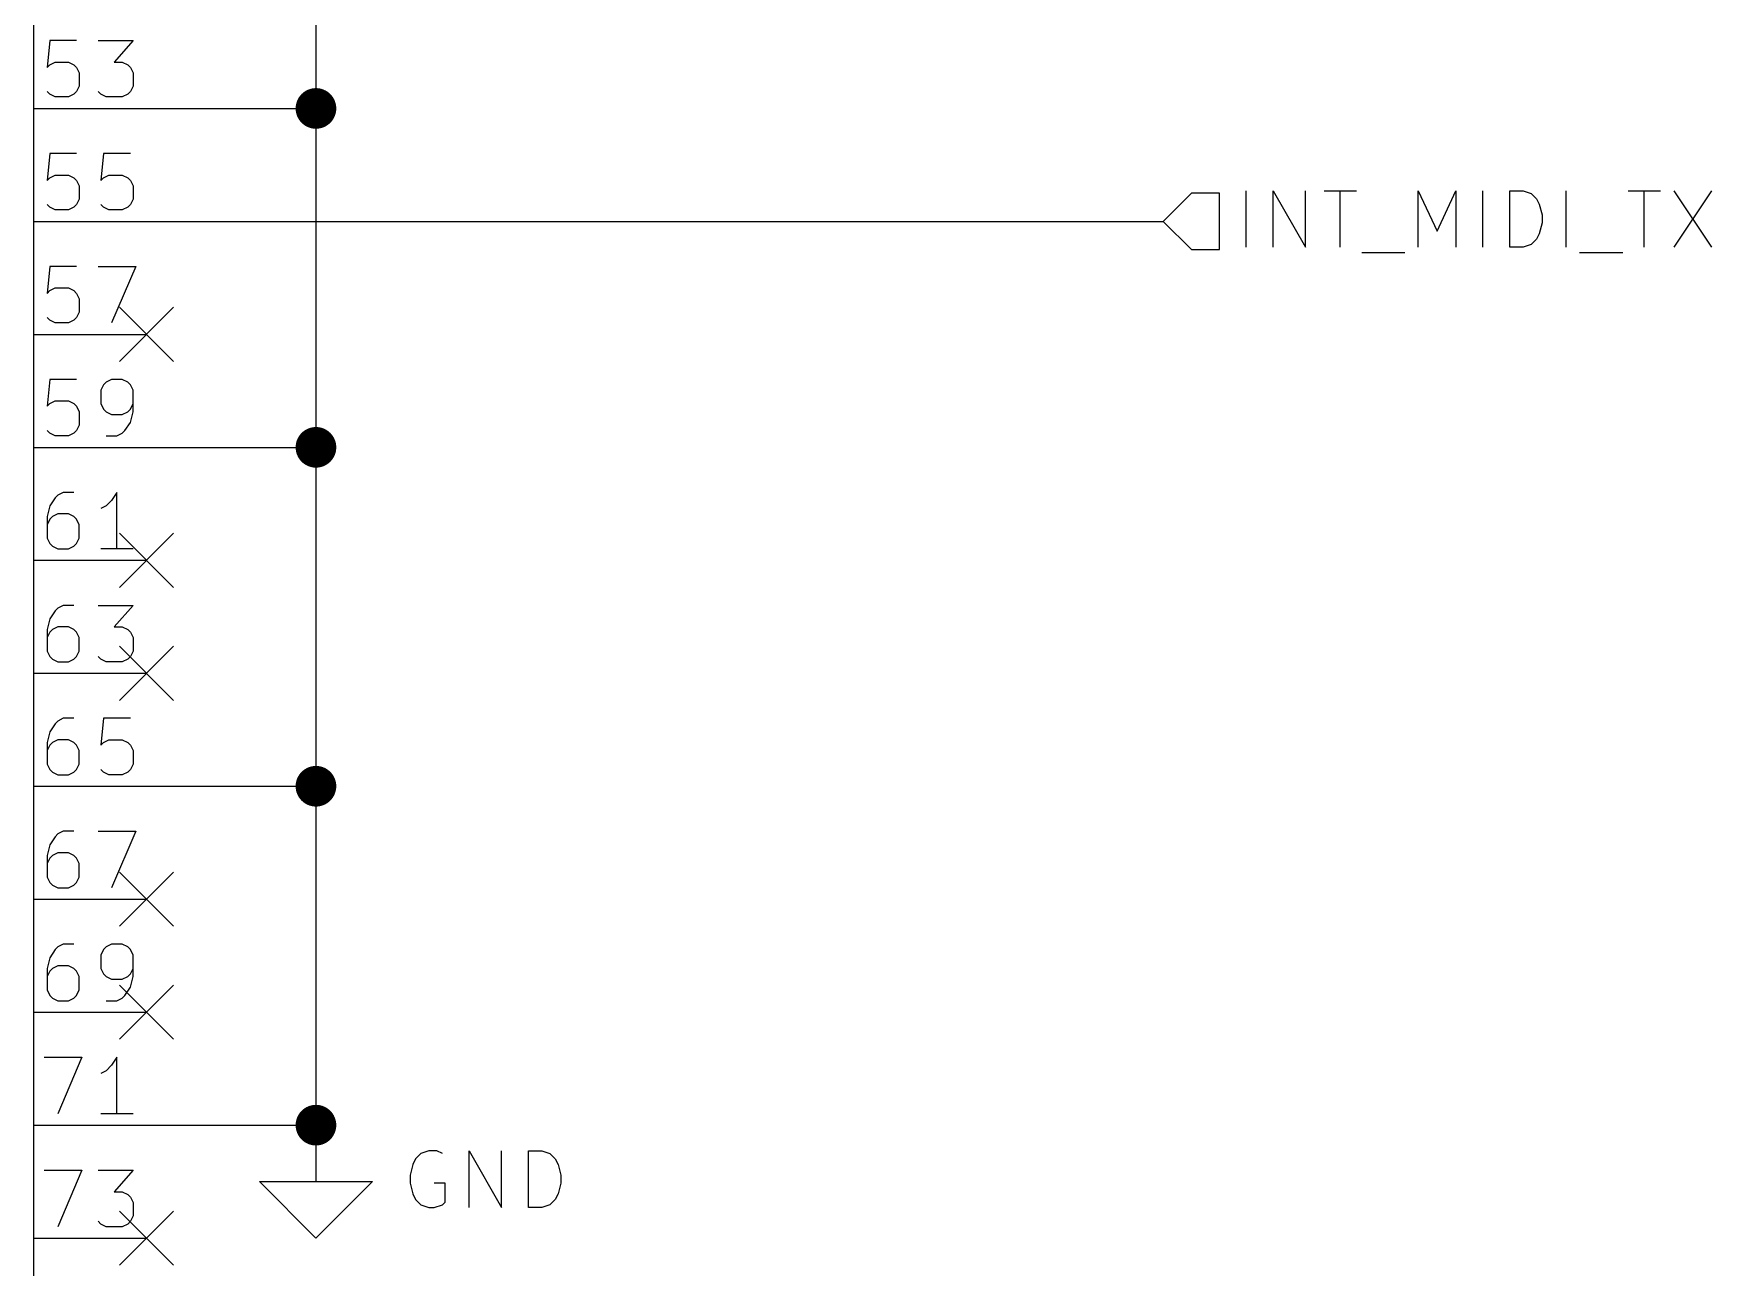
# Model space of a CAD drawing. Header units: millimetres. Extents: x 10 to 287, y -200 to -10.
# Drawn here: x 99.06 to 136.79, y -116.23 to -88.49 of the extents above; entities that cross this region are included whole.
import ezdxf

# ---------------------------------------------------------------- set-up
doc = ezdxf.new("R2010")
doc.units = ezdxf.units.MM
for name, color, linetype in [('BLUE', 174, 'CONTINUOUS'), ('GREENSIXTYFIVE', 129, 'CONTINUOUS'), ('LIGHTGREEN', 92, 'CONTINUOUS'), ('LIGHTRED', 12, 'CONTINUOUS'), ('RED', 14, 'CONTINUOUS'), ('YELLOWTHREE', 44, 'CONTINUOUS')]:
    doc.layers.add(name, color=color, linetype=linetype)

msp = doc.modelspace()

# ---------------------------------------------------------------- linework, layer by layer
at = {"layer": 'BLUE', "linetype": 'CONTINUOUS'}
for p, q in [((100.9904, -94.6404), (102.2096, -95.8596)), ((102.2096, -94.6404), (100.9904, -95.8596)), ((100.9904, -99.7204), (102.2096, -100.9396)), ((102.2096, -99.7204), (100.9904, -100.9396)), ((100.9904, -102.2604), (102.2096, -103.4796)), ((102.2096, -102.2604), (100.9904, -103.4796)), ((100.9904, -107.3404), (102.2096, -108.5596)), ((102.2096, -107.3404), (100.9904, -108.5596)), ((100.9904, -109.8804), (102.2096, -111.0996)), ((102.2096, -109.8804), (100.9904, -111.0996)), ((100.9904, -114.9604), (102.2096, -116.1796)), ((102.2096, -114.9604), (100.9904, -116.1796))]:
    msp.add_line(p, q, dxfattribs=at)
at = {"layer": 'GREENSIXTYFIVE', "linetype": 'CONTINUOUS'}
for p, q in [((107.5871, -113.9116), (107.5267, -114.1535)), ((107.6476, -113.7907), (107.5871, -113.9116)), ((107.7686, -113.6697), (107.6476, -113.7907)), ((107.95, -113.6092), (107.7686, -113.6697)), ((108.1314, -113.6092), (107.95, -113.6092)), ((108.2524, -113.6697), (108.1314, -113.6092)), ((108.8571, -114.8792), (108.8571, -113.6092)), ((108.8571, -113.6092), (109.5828, -114.8792)), ((109.5828, -114.8792), (109.5828, -113.6092)), ((110.1876, -114.8792), (110.1876, -113.6092)), ((110.1876, -113.6092), (110.49, -113.6092)), ((110.49, -113.6092), (110.6714, -113.6697)), ((110.6714, -113.6697), (110.7924, -113.7907)), ((110.7924, -113.7907), (110.8529, -113.9116)), ((110.8529, -113.9116), (110.9133, -114.1535)), ((107.5267, -114.1535), (107.5267, -114.3349)), ((110.9133, -114.1535), (110.9133, -114.3349)), ((107.5267, -114.3349), (107.5871, -114.5768)), ((107.5871, -114.5768), (107.6476, -114.6978)), ((107.6476, -114.6978), (107.7686, -114.8188)), ((108.3128, -114.3349), (108.0709, -114.3349)), ((108.3128, -114.7583), (108.3128, -114.3349)), ((110.7924, -114.6978), (110.6714, -114.8188)), ((110.8529, -114.5768), (110.7924, -114.6978)), ((110.9133, -114.3349), (110.8529, -114.5768)), ((107.7686, -114.8188), (107.95, -114.8792)), ((107.95, -114.8792), (108.0709, -114.8792)), ((108.0709, -114.8792), (108.2524, -114.8188)), ((108.2524, -114.8188), (108.3128, -114.7583)), ((110.49, -114.8792), (110.1876, -114.8792)), ((110.6714, -114.8188), (110.49, -114.8792))]:
    msp.add_line(p, q, dxfattribs=at)
at = {"layer": 'LIGHTGREEN', "linetype": 'CONTINUOUS'}
for p, q in [((105.41, -77.47), (105.41, -90.17)), ((101.6, -90.17), (105.41, -90.17)), ((105.41, -90.17), (105.41, -97.79)), ((101.6, -92.71), (124.46, -92.71)), ((101.6, -97.79), (105.41, -97.79)), ((105.41, -97.79), (105.41, -105.41)), ((101.6, -105.41), (105.41, -105.41)), ((105.41, -105.41), (105.41, -113.03)), ((101.6, -113.03), (105.41, -113.03))]:
    msp.add_line(p, q, dxfattribs=at)
at = {"layer": 'LIGHTGREEN', "const_width": 0.4572}
for points in [[(105.1814, -90.17, 1), (105.6386, -90.17, 1)], [(105.1814, -97.79, 1), (105.6386, -97.79, 1)], [(105.1814, -105.41, 1), (105.6386, -105.41, 1)], [(105.1814, -113.03, 1), (105.6386, -113.03, 1)]]:
    msp.add_lwpolyline(points, format="xyb", close=True, dxfattribs=at)
at = {"layer": 'LIGHTRED', "linetype": 'CONTINUOUS'}
for p, q in [((99.4228, -88.6429), (99.3624, -89.2477)), ((100.0276, -88.6429), (99.4228, -88.6429)), ((100.5114, -88.6429), (101.2976, -88.6429)), ((101.2976, -88.6429), (100.8742, -89.1267)), ((99.3624, -89.2477), (99.4228, -89.1872)), ((99.4228, -89.1872), (99.5438, -89.1267)), ((99.5438, -89.1267), (99.8462, -89.1267)), ((99.8462, -89.1267), (99.9671, -89.1872)), ((99.9671, -89.1872), (100.0276, -89.2477)), ((100.0276, -89.2477), (100.0881, -89.3686)), ((100.0881, -89.3686), (100.0881, -89.671)), ((100.8742, -89.1267), (101.0557, -89.1267)), ((101.0557, -89.1267), (101.1766, -89.1872)), ((101.1766, -89.1872), (101.2371, -89.2477)), ((101.2371, -89.2477), (101.2976, -89.3686)), ((101.2976, -89.3686), (101.2976, -89.671)), ((99.4228, -89.8525), (99.3624, -89.792)), ((100.0276, -89.792), (99.9671, -89.8525)), ((100.0881, -89.671), (100.0276, -89.792)), ((100.5719, -89.8525), (100.5114, -89.792)), ((101.2371, -89.792), (101.1766, -89.8525)), ((101.2976, -89.671), (101.2371, -89.792)), ((99.5438, -89.9129), (99.4228, -89.8525)), ((99.8462, -89.9129), (99.5438, -89.9129)), ((99.9671, -89.8525), (99.8462, -89.9129)), ((100.6928, -89.9129), (100.5719, -89.8525)), ((101.0557, -89.9129), (100.6928, -89.9129)), ((101.1766, -89.8525), (101.0557, -89.9129)), ((99.4228, -91.1829), (99.3624, -91.7877)), ((100.0276, -91.1829), (99.4228, -91.1829)), ((100.6323, -91.1829), (100.5719, -91.7877)), ((101.2371, -91.1829), (100.6323, -91.1829)), ((99.4228, -91.7272), (99.5438, -91.6667)), ((99.5438, -91.6667), (99.8462, -91.6667)), ((99.8462, -91.6667), (99.9671, -91.7272)), ((100.6323, -91.7272), (100.7533, -91.6667)), ((100.7533, -91.6667), (101.0557, -91.6667)), ((101.0557, -91.6667), (101.1766, -91.7272)), ((99.3624, -91.7877), (99.4228, -91.7272)), ((99.9671, -91.7272), (100.0276, -91.7877)), ((100.0276, -91.7877), (100.0881, -91.9086)), ((100.0881, -91.9086), (100.0881, -92.211)), ((100.5719, -91.7877), (100.6323, -91.7272)), ((101.1766, -91.7272), (101.2371, -91.7877)), ((101.2371, -91.7877), (101.2976, -91.9086)), ((101.2976, -91.9086), (101.2976, -92.211)), ((99.4228, -92.3925), (99.3624, -92.332)), ((99.5438, -92.4529), (99.4228, -92.3925)), ((99.9671, -92.3925), (99.8462, -92.4529)), ((100.0276, -92.332), (99.9671, -92.3925)), ((100.0881, -92.211), (100.0276, -92.332)), ((100.6323, -92.3925), (100.5719, -92.332)), ((100.7533, -92.4529), (100.6323, -92.3925)), ((101.1766, -92.3925), (101.0557, -92.4529)), ((101.2371, -92.332), (101.1766, -92.3925)), ((101.2976, -92.211), (101.2371, -92.332)), ((99.8462, -92.4529), (99.5438, -92.4529)), ((101.0557, -92.4529), (100.7533, -92.4529)), ((99.4228, -93.7229), (99.3624, -94.3277)), ((100.0276, -93.7229), (99.4228, -93.7229)), ((100.5114, -93.7229), (101.358, -93.7229)), ((101.358, -93.7229), (100.8138, -94.9929)), ((99.3624, -94.3277), (99.4228, -94.2672)), ((99.4228, -94.2672), (99.5438, -94.2067)), ((99.5438, -94.2067), (99.8462, -94.2067)), ((99.8462, -94.2067), (99.9671, -94.2672)), ((99.9671, -94.2672), (100.0276, -94.3277)), ((100.0276, -94.3277), (100.0881, -94.4486)), ((100.0881, -94.4486), (100.0881, -94.751)), ((99.4228, -94.9325), (99.3624, -94.872)), ((99.5438, -94.9929), (99.4228, -94.9325)), ((99.8462, -94.9929), (99.5438, -94.9929)), ((99.9671, -94.9325), (99.8462, -94.9929)), ((100.0276, -94.872), (99.9671, -94.9325)), ((100.0881, -94.751), (100.0276, -94.872)), ((99.4228, -96.2629), (99.3624, -96.8677)), ((100.0276, -96.2629), (99.4228, -96.2629)), ((100.6323, -96.3839), (100.5719, -96.5048)), ((100.5719, -96.5048), (100.5719, -96.8072)), ((100.6928, -96.3234), (100.6323, -96.3839)), ((100.8138, -96.2629), (100.6928, -96.3234)), ((101.0557, -96.2629), (100.8138, -96.2629)), ((101.1766, -96.3234), (101.0557, -96.2629)), ((101.2371, -96.3839), (101.1766, -96.3234)), ((101.2976, -96.5048), (101.2371, -96.3839)), ((101.2976, -96.9886), (101.2976, -96.5048)), ((99.3624, -96.8677), (99.4228, -96.8072)), ((99.4228, -96.8072), (99.5438, -96.7467)), ((99.5438, -96.7467), (99.8462, -96.7467)), ((99.8462, -96.7467), (99.9671, -96.8072)), ((99.9671, -96.8072), (100.0276, -96.8677)), ((100.0276, -96.8677), (100.0881, -96.9886)), ((100.5719, -96.8072), (100.6323, -96.9282)), ((100.6323, -96.9282), (100.6928, -96.9886)), ((101.1766, -96.9886), (101.2371, -96.9282)), ((101.2371, -96.9282), (101.2976, -96.8072)), ((100.0881, -97.291), (100.0276, -97.412)), ((100.0881, -96.9886), (100.0881, -97.291)), ((100.6928, -96.9886), (100.8138, -97.0491)), ((100.8138, -97.0491), (101.0557, -97.0491)), ((101.0557, -97.0491), (101.1766, -96.9886)), ((101.1161, -97.412), (101.2371, -97.2305)), ((101.2371, -97.2305), (101.2976, -96.9886)), ((99.4228, -97.4725), (99.3624, -97.412)), ((99.5438, -97.5329), (99.4228, -97.4725)), ((99.8462, -97.5329), (99.5438, -97.5329)), ((99.9671, -97.4725), (99.8462, -97.5329)), ((100.0276, -97.412), (99.9671, -97.4725)), ((100.6928, -97.5329), (100.9347, -97.5329)), ((100.9347, -97.5329), (101.0557, -97.4725)), ((101.0557, -97.4725), (101.1161, -97.412)), ((99.7252, -98.8029), (99.6043, -98.8634)), ((99.9671, -98.8029), (99.7252, -98.8029)), ((100.9347, -98.8029), (100.8138, -98.9844)), ((100.9347, -100.0729), (100.9347, -98.8029)), ((99.4228, -99.1053), (99.3624, -99.3472)), ((99.5438, -98.9239), (99.4228, -99.1053)), ((99.6043, -98.8634), (99.5438, -98.9239)), ((100.6928, -99.1053), (100.5719, -99.1658)), ((100.8138, -98.9844), (100.6928, -99.1053)), ((99.3624, -99.3472), (99.3624, -99.831)), ((99.4228, -99.4077), (99.3624, -99.5286)), ((99.4833, -99.3472), (99.4228, -99.4077)), ((99.6043, -99.2867), (99.4833, -99.3472)), ((99.8462, -99.2867), (99.6043, -99.2867)), ((99.9671, -99.3472), (99.8462, -99.2867)), ((100.0276, -99.4077), (99.9671, -99.3472)), ((100.0881, -99.5286), (100.0276, -99.4077)), ((100.0881, -99.831), (100.0881, -99.5286)), ((99.3624, -99.831), (99.4228, -99.952)), ((99.4228, -99.952), (99.4833, -100.0125)), ((99.9671, -100.0125), (100.0276, -99.952)), ((100.0276, -99.952), (100.0881, -99.831)), ((99.4833, -100.0125), (99.6043, -100.0729)), ((99.6043, -100.0729), (99.8462, -100.0729)), ((99.8462, -100.0729), (99.9671, -100.0125)), ((101.2976, -100.0729), (100.5719, -100.0729)), ((99.5438, -101.4639), (99.4228, -101.6453)), ((99.6043, -101.4034), (99.5438, -101.4639)), ((99.7252, -101.3429), (99.6043, -101.4034)), ((99.9671, -101.3429), (99.7252, -101.3429)), ((100.5114, -101.3429), (101.2976, -101.3429)), ((101.2976, -101.3429), (100.8742, -101.8267)), ((99.4228, -101.6453), (99.3624, -101.8872)), ((99.6043, -101.8267), (99.4833, -101.8872)), ((99.8462, -101.8267), (99.6043, -101.8267)), ((99.9671, -101.8872), (99.8462, -101.8267)), ((100.8742, -101.8267), (101.0557, -101.8267)), ((101.0557, -101.8267), (101.1766, -101.8872)), ((99.3624, -101.8872), (99.3624, -102.371)), ((99.4228, -101.9477), (99.3624, -102.0686)), ((99.4833, -101.8872), (99.4228, -101.9477)), ((100.0276, -101.9477), (99.9671, -101.8872)), ((100.0881, -102.0686), (100.0276, -101.9477)), ((100.0881, -102.371), (100.0881, -102.0686)), ((101.1766, -101.8872), (101.2371, -101.9477)), ((101.2371, -101.9477), (101.2976, -102.0686)), ((101.2976, -102.0686), (101.2976, -102.371)), ((99.3624, -102.371), (99.4228, -102.492)), ((99.4228, -102.492), (99.4833, -102.5525)), ((99.4833, -102.5525), (99.6043, -102.6129)), ((99.6043, -102.6129), (99.8462, -102.6129)), ((99.8462, -102.6129), (99.9671, -102.5525)), ((99.9671, -102.5525), (100.0276, -102.492)), ((100.0276, -102.492), (100.0881, -102.371)), ((100.5719, -102.5525), (100.5114, -102.492)), ((100.6928, -102.6129), (100.5719, -102.5525)), ((101.0557, -102.6129), (100.6928, -102.6129)), ((101.1766, -102.5525), (101.0557, -102.6129)), ((101.2371, -102.492), (101.1766, -102.5525)), ((101.2976, -102.371), (101.2371, -102.492)), ((99.5438, -104.0039), (99.4228, -104.1853)), ((99.6043, -103.9434), (99.5438, -104.0039)), ((99.7252, -103.8829), (99.6043, -103.9434)), ((99.9671, -103.8829), (99.7252, -103.8829)), ((100.6323, -103.8829), (100.5719, -104.4877)), ((101.2371, -103.8829), (100.6323, -103.8829)), ((99.4228, -104.1853), (99.3624, -104.4272)), ((99.3624, -104.4272), (99.3624, -104.911)), ((99.4228, -104.4877), (99.3624, -104.6086)), ((99.4833, -104.4272), (99.4228, -104.4877)), ((99.6043, -104.3667), (99.4833, -104.4272)), ((99.8462, -104.3667), (99.6043, -104.3667)), ((99.9671, -104.4272), (99.8462, -104.3667)), ((100.0276, -104.4877), (99.9671, -104.4272)), ((100.0881, -104.6086), (100.0276, -104.4877)), ((100.5719, -104.4877), (100.6323, -104.4272)), ((100.6323, -104.4272), (100.7533, -104.3667)), ((100.7533, -104.3667), (101.0557, -104.3667)), ((101.0557, -104.3667), (101.1766, -104.4272)), ((101.1766, -104.4272), (101.2371, -104.4877)), ((101.2371, -104.4877), (101.2976, -104.6086)), ((100.0881, -104.911), (100.0881, -104.6086)), ((101.2976, -104.6086), (101.2976, -104.911)), ((99.3624, -104.911), (99.4228, -105.032)), ((99.4228, -105.032), (99.4833, -105.0925)), ((99.4833, -105.0925), (99.6043, -105.1529)), ((99.6043, -105.1529), (99.8462, -105.1529)), ((99.8462, -105.1529), (99.9671, -105.0925)), ((99.9671, -105.0925), (100.0276, -105.032)), ((100.0276, -105.032), (100.0881, -104.911)), ((100.6323, -105.0925), (100.5719, -105.032)), ((100.7533, -105.1529), (100.6323, -105.0925)), ((101.0557, -105.1529), (100.7533, -105.1529)), ((101.1766, -105.0925), (101.0557, -105.1529)), ((101.2371, -105.032), (101.1766, -105.0925)), ((101.2976, -104.911), (101.2371, -105.032)), ((99.4228, -106.7253), (99.3624, -106.9672)), ((99.5438, -106.5439), (99.4228, -106.7253)), ((99.6043, -106.4834), (99.5438, -106.5439)), ((99.7252, -106.4229), (99.6043, -106.4834)), ((99.9671, -106.4229), (99.7252, -106.4229)), ((100.5114, -106.4229), (101.358, -106.4229)), ((101.358, -106.4229), (100.8138, -107.6929)), ((99.3624, -106.9672), (99.3624, -107.451)), ((99.4228, -107.0277), (99.3624, -107.1486)), ((99.4833, -106.9672), (99.4228, -107.0277)), ((99.6043, -106.9067), (99.4833, -106.9672)), ((99.8462, -106.9067), (99.6043, -106.9067)), ((99.9671, -106.9672), (99.8462, -106.9067)), ((100.0276, -107.0277), (99.9671, -106.9672)), ((100.0881, -107.1486), (100.0276, -107.0277)), ((100.0881, -107.451), (100.0881, -107.1486)), ((99.3624, -107.451), (99.4228, -107.572)), ((100.0276, -107.572), (100.0881, -107.451)), ((99.4228, -107.572), (99.4833, -107.6325)), ((99.4833, -107.6325), (99.6043, -107.6929)), ((99.6043, -107.6929), (99.8462, -107.6929)), ((99.8462, -107.6929), (99.9671, -107.6325)), ((99.9671, -107.6325), (100.0276, -107.572)), ((99.6043, -109.0234), (99.5438, -109.0839)), ((99.7252, -108.9629), (99.6043, -109.0234)), ((99.9671, -108.9629), (99.7252, -108.9629)), ((100.6928, -109.0234), (100.6323, -109.0839)), ((100.8138, -108.9629), (100.6928, -109.0234)), ((101.0557, -108.9629), (100.8138, -108.9629)), ((101.1766, -109.0234), (101.0557, -108.9629)), ((101.2371, -109.0839), (101.1766, -109.0234)), ((99.4228, -109.2653), (99.3624, -109.5072)), ((99.5438, -109.0839), (99.4228, -109.2653)), ((100.6323, -109.0839), (100.5719, -109.2048)), ((100.5719, -109.2048), (100.5719, -109.5072)), ((101.2976, -109.2048), (101.2371, -109.0839)), ((101.2976, -109.6886), (101.2976, -109.2048)), ((99.3624, -109.5072), (99.3624, -109.991)), ((99.4228, -109.5677), (99.3624, -109.6886)), ((99.4833, -109.5072), (99.4228, -109.5677)), ((99.6043, -109.4467), (99.4833, -109.5072)), ((99.8462, -109.4467), (99.6043, -109.4467)), ((99.9671, -109.5072), (99.8462, -109.4467)), ((100.0276, -109.5677), (99.9671, -109.5072)), ((100.0881, -109.6886), (100.0276, -109.5677)), ((100.0881, -109.991), (100.0881, -109.6886)), ((100.5719, -109.5072), (100.6323, -109.6282)), ((100.6323, -109.6282), (100.6928, -109.6886)), ((100.6928, -109.6886), (100.8138, -109.7491)), ((100.8138, -109.7491), (101.0557, -109.7491)), ((101.0557, -109.7491), (101.1766, -109.6886)), ((101.1766, -109.6886), (101.2371, -109.6282)), ((101.2371, -109.6282), (101.2976, -109.5072)), ((101.2371, -109.9305), (101.2976, -109.6886)), ((99.3624, -109.991), (99.4228, -110.112)), ((99.4228, -110.112), (99.4833, -110.1725)), ((99.9671, -110.1725), (100.0276, -110.112)), ((100.0276, -110.112), (100.0881, -109.991)), ((101.0557, -110.1725), (101.1161, -110.112)), ((101.1161, -110.112), (101.2371, -109.9305)), ((99.4833, -110.1725), (99.6043, -110.2329)), ((99.6043, -110.2329), (99.8462, -110.2329)), ((99.8462, -110.2329), (99.9671, -110.1725)), ((100.6928, -110.2329), (100.9347, -110.2329)), ((100.9347, -110.2329), (101.0557, -110.1725)), ((99.3019, -111.5029), (100.1485, -111.5029)), ((100.1485, -111.5029), (99.6043, -112.7729)), ((100.9347, -111.5029), (100.8138, -111.6844)), ((100.9347, -112.7729), (100.9347, -111.5029)), ((100.6928, -111.8053), (100.5719, -111.8658)), ((100.8138, -111.6844), (100.6928, -111.8053)), ((101.2976, -112.7729), (100.5719, -112.7729)), ((99.3019, -114.0429), (100.1485, -114.0429)), ((100.1485, -114.0429), (99.6043, -115.3129)), ((100.5114, -114.0429), (101.2976, -114.0429)), ((101.2976, -114.0429), (100.8742, -114.5267)), ((100.8742, -114.5267), (101.0557, -114.5267)), ((101.0557, -114.5267), (101.1766, -114.5872)), ((101.1766, -114.5872), (101.2371, -114.6477)), ((101.2371, -114.6477), (101.2976, -114.7686)), ((101.2976, -115.071), (101.2371, -115.192)), ((101.2976, -114.7686), (101.2976, -115.071)), ((100.5719, -115.2525), (100.5114, -115.192)), ((100.6928, -115.3129), (100.5719, -115.2525)), ((101.0557, -115.3129), (100.6928, -115.3129)), ((101.1766, -115.2525), (101.0557, -115.3129)), ((101.2371, -115.192), (101.1766, -115.2525))]:
    msp.add_line(p, q, dxfattribs=at)
at = {"layer": 'RED', "linetype": 'CONTINUOUS'}
for p, q in [((99.06, -21.59), (99.06, -151.13)), ((99.06, -90.17), (101.6, -90.17)), ((99.06, -92.71), (101.6, -92.71)), ((99.06, -95.25), (101.6, -95.25)), ((99.06, -97.79), (101.6, -97.79)), ((99.06, -100.33), (101.6, -100.33)), ((99.06, -102.87), (101.6, -102.87)), ((99.06, -105.41), (101.6, -105.41)), ((99.06, -107.95), (101.6, -107.95)), ((99.06, -110.49), (101.6, -110.49)), ((99.06, -113.03), (101.6, -113.03)), ((105.41, -113.03), (105.41, -114.3)), ((105.41, -115.57), (104.14, -114.3)), ((104.14, -114.3), (105.41, -114.3)), ((105.41, -114.3), (106.68, -114.3)), ((106.68, -114.3), (105.41, -115.57)), ((99.06, -115.57), (101.6, -115.57))]:
    msp.add_line(p, q, dxfattribs=at)
at = {"layer": 'YELLOWTHREE', "linetype": 'CONTINUOUS'}
for p, q in [((126.3272, -93.2892), (126.3272, -92.0192)), ((126.932, -93.2892), (126.932, -92.0192)), ((126.932, -92.0192), (127.6577, -93.2892)), ((127.6577, -93.2892), (127.6577, -92.0192)), ((128.0811, -92.0192), (128.8068, -92.0192)), ((128.444, -93.2892), (128.444, -92.0192)), ((130.1977, -93.2892), (130.1977, -92.0192)), ((130.1977, -92.0192), (130.6211, -92.9264)), ((130.6211, -92.9264), (131.0444, -92.0192)), ((131.0444, -92.0192), (131.0444, -93.2892)), ((131.6491, -93.2892), (131.6491, -92.0192)), ((132.2539, -93.2892), (132.2539, -92.0192)), ((132.2539, -92.0192), (132.5563, -92.0192)), ((132.5563, -92.0192), (132.7377, -92.0797)), ((133.5239, -93.2892), (133.5239, -92.0192)), ((134.9149, -92.0192), (135.6406, -92.0192)), ((135.2778, -93.2892), (135.2778, -92.0192)), ((135.943, -92.0192), (136.7896, -93.2892)), ((136.7896, -92.0192), (135.943, -93.2892)), ((125.095, -92.075), (124.46, -92.71)), ((125.73, -92.075), (125.095, -92.075)), ((125.73, -93.345), (125.73, -92.075)), ((132.7377, -92.0797), (132.8587, -92.2007)), ((132.8587, -92.2007), (132.9192, -92.3216)), ((132.9192, -92.3216), (132.9796, -92.5635)), ((124.46, -92.71), (125.095, -93.345)), ((132.9796, -92.7449), (132.9192, -92.9868)), ((132.9796, -92.5635), (132.9796, -92.7449)), ((132.8587, -93.1078), (132.7377, -93.2288)), ((132.9192, -92.9868), (132.8587, -93.1078)), ((125.095, -93.345), (125.73, -93.345)), ((128.9278, -93.4102), (129.8954, -93.4102)), ((132.5563, -93.2892), (132.2539, -93.2892)), ((132.7377, -93.2288), (132.5563, -93.2892)), ((133.8264, -93.4102), (134.794, -93.4102))]:
    msp.add_line(p, q, dxfattribs=at)

doc.saveas('drawing.dxf')
